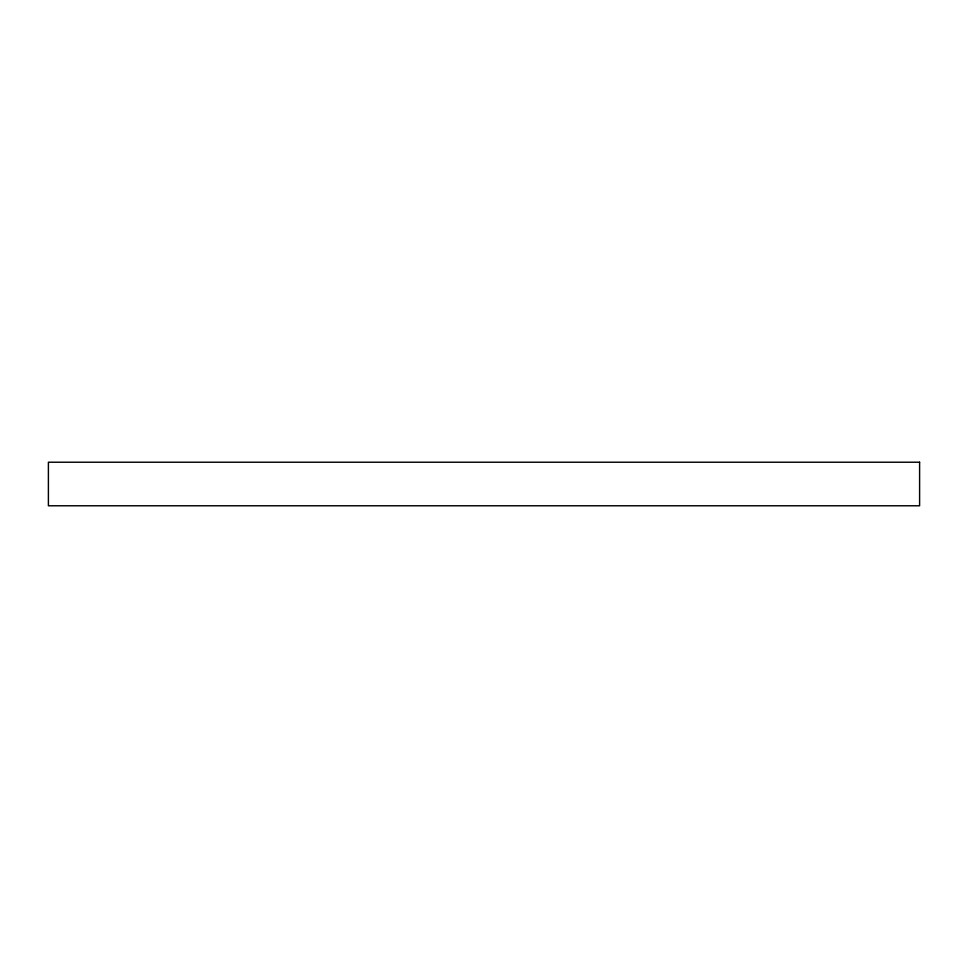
<?xml version="1.0" encoding="UTF-8"?>
<svg xmlns="http://www.w3.org/2000/svg" width="968" height="968" viewBox="0 0 968 968"><rect width="100%" height="100%" fill="white"/><g stroke="black" fill="none" stroke-linecap="round" stroke-linejoin="round"><path stroke-width="1.45" d="M919.6 462.22L48.4 462.22L48.4 505.78L919.6 505.78L919.6 462.22"/></g></svg>
